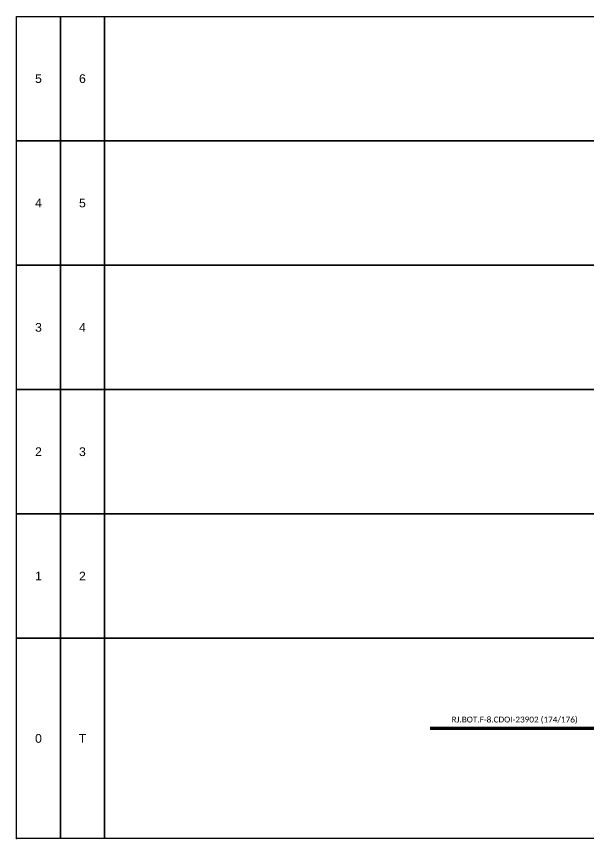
# Model space of a CAD drawing. Extents: x -89 to 1415, y 705 to 1544.
# Drawn here: x 1131.7 to 1249.5, y 943.5 to 1112.9 of the extents above; entities that cross this region are included whole.
import ezdxf
from ezdxf.enums import TextEntityAlignment as Align

# ---------------------------------------------------------------- set-up
doc = ezdxf.new("R2010")
doc.units = 0
doc.styles.add('ARIAL', font='arial.ttf')
doc.styles.add('WMF-Calibri0', font='calibri.ttf')

msp = doc.modelspace()

# ---------------------------------------------------------------- linework, layer by layer
for points in [[(1131.67, 1112.93), (1140.73, 1112.93), (1140.73, 1087.3), (1131.67, 1087.3)], [(1140.73, 1112.93), (1149.78, 1112.93), (1149.78, 1087.3), (1140.73, 1087.3)], [(1149.78, 1112.93), (1332.61, 1112.93), (1332.61, 1087.3), (1149.78, 1087.3)], [(1131.67, 1087.3), (1140.73, 1087.3), (1140.73, 1061.68), (1131.67, 1061.68)], [(1140.73, 1087.3), (1149.78, 1087.3), (1149.78, 1061.68), (1140.73, 1061.68)], [(1149.78, 1087.3), (1332.61, 1087.3), (1332.61, 1061.68), (1149.78, 1061.68)], [(1131.67, 1061.68), (1140.73, 1061.68), (1140.73, 1036.05), (1131.67, 1036.05)], [(1140.73, 1061.68), (1149.78, 1061.68), (1149.78, 1036.05), (1140.73, 1036.05)], [(1149.78, 1061.68), (1332.61, 1061.68), (1332.61, 1036.05), (1149.78, 1036.05)], [(1131.67, 1036.05), (1140.73, 1036.05), (1140.73, 1010.43), (1131.67, 1010.43)], [(1140.73, 1036.05), (1149.78, 1036.05), (1149.78, 1010.43), (1140.73, 1010.43)], [(1149.78, 1036.05), (1332.61, 1036.05), (1332.61, 1010.43), (1149.78, 1010.43)], [(1131.67, 1010.43), (1140.73, 1010.43), (1140.73, 984.8), (1131.67, 984.8)], [(1140.73, 1010.43), (1149.78, 1010.43), (1149.78, 984.8), (1140.73, 984.8)], [(1149.78, 1010.43), (1332.61, 1010.43), (1332.61, 984.8), (1149.78, 984.8)], [(1131.67, 984.8), (1140.73, 984.8), (1140.73, 943.52), (1131.67, 943.52)], [(1140.73, 984.8), (1149.78, 984.8), (1149.78, 943.52), (1140.73, 943.52)], [(1149.78, 984.8), (1332.61, 984.8), (1332.61, 943.52), (1149.78, 943.52)]]:
    msp.add_lwpolyline(points, close=True)
at = {"color": 1, "const_width": 0.674}
msp.add_lwpolyline([(1216.8, 966.26), (1256.81, 966.26)], dxfattribs=at)
for p in [(1131.67, 1087.3), (1131.67, 1061.68), (1131.67, 1036.05), (1131.67, 1010.43), (1131.67, 984.8), (1131.67, 943.52)]:
    msp.add_point(p)

# ---------------------------------------------------------------- texts
at = {"style": 'ARIAL'}
for s, p in [('5', (1136.2, 1100.12)), ('6', (1145.25, 1100.12)), ('4', (1136.2, 1074.49)), ('5', (1145.25, 1074.49)), ('3', (1136.2, 1048.86)), ('4', (1145.25, 1048.86)), ('2', (1136.2, 1023.24)), ('3', (1145.25, 1023.24)), ('1', (1136.2, 997.61)), ('2', (1145.25, 997.61)), ('0', (1136.2, 964.16)), ('T', (1145.25, 964.16))]:
    msp.add_text(s, height=1.8, dxfattribs=at).set_placement(p, align=Align.MIDDLE_CENTER)
at = {"color": 1, "style": 'WMF-Calibri0'}
msp.add_text('RJ.BOT.F-8.CDOI-23902 (174/176)', height=1.2127, dxfattribs=at).set_placement((1234.24, 968.05, 1.35), align=Align.MIDDLE_CENTER)

doc.saveas('drawing.dxf')
